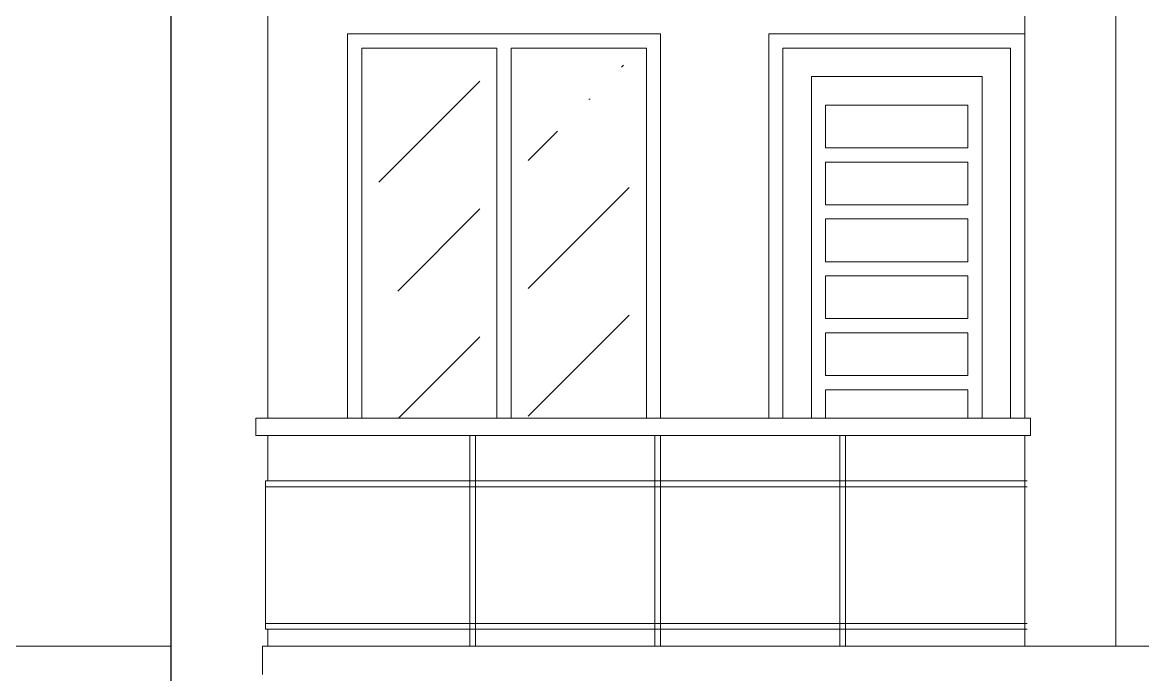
# Model space of a CAD drawing. Header units: millimetres. Extents: x -667 to -468, y -723 to -475.
# Drawn here: x -574.293 to -570.357, y -491.145 to -488.855 of the extents above; entities that cross this region are included whole.
import ezdxf

# ---------------------------------------------------------------- set-up
doc = ezdxf.new("R2010")
doc.units = ezdxf.units.MM
doc.layers.get('0').update_dxf_attribs({"lineweight": 9})
doc.layers.add('dinding', color=36, linetype='Continuous', lineweight=9)
doc.layers.add('NOTASI', color=250, linetype='Continuous', lineweight=5)

msp = doc.modelspace()

# ---------------------------------------------------------------- hatches: boundary and pattern name
at = {"layer": 'NOTASI'}
h = msp.add_hatch(dxfattribs=at)
h.set_pattern_fill('ANSI35', color=256, scale=0.1, style=0)
h.set_pattern_definition([(45, (38.58064, -1.7216), (-0.4490128, 0.4490128), []), (45, (39.02966, -1.7216), (-0.4490128, 0.4490128), [0.79375, -0.15875, 0, -0.15875])])
h.paths.add_polyline_path([(-572.1611, -489.0049), (-572.5161, -489.0049), (-572.5161, -490.2449), (-572.1611, -490.2449)])
h.paths.add_polyline_path([(-572.6861, -489.0049), (-573.0411, -489.0049), (-573.0411, -490.2449), (-572.6861, -490.2449)])

# ---------------------------------------------------------------- linework, layer by layer
at = {"lineweight": 30}
msp.add_lwpolyline([(-573.7711, -493.4449), (-573.7711, -488.0329)], dxfattribs=at)
at = {"layer": 'dinding'}
for p, q in [((-573.7711, -491.0449), (-573.7711, -488.0329)), ((-573.4311, -490.2449), (-573.4311, -488.0329)), ((-570.7711, -490.2449), (-570.7711, -488.0249)), ((-570.4511, -491.0449), (-570.4511, -488.0249)), ((-573.1511, -488.8949), (-573.1511, -490.2449)), ((-573.1511, -488.8949), (-572.0511, -488.8949)), ((-572.0511, -490.2449), (-572.0511, -488.8949)), ((-571.6711, -488.8949), (-570.7711, -488.8949)), ((-571.6711, -490.2449), (-571.6711, -488.8949)), ((-570.7711, -488.8949), (-570.7711, -490.0449)), ((-573.1011, -488.9449), (-573.1011, -490.2449)), ((-572.6261, -488.9449), (-573.1011, -488.9449)), ((-572.6261, -490.2449), (-572.6261, -488.9449)), ((-572.1011, -488.9449), (-572.5761, -488.9449)), ((-572.5761, -490.2449), (-572.5761, -488.9449)), ((-572.1011, -490.2449), (-572.1011, -488.9449)), ((-570.8211, -488.9449), (-571.6211, -488.9449)), ((-571.6211, -490.2449), (-571.6211, -488.9449)), ((-570.8211, -490.2449), (-570.8211, -488.9449)), ((-571.5211, -489.0449), (-571.5211, -490.2449)), ((-570.9211, -489.0449), (-571.5211, -489.0449)), ((-570.9211, -490.2449), (-570.9211, -489.0449)), ((-571.4711, -489.1449), (-570.9711, -489.1449)), ((-571.4711, -489.1449), (-571.4711, -489.2949)), ((-570.9711, -489.2949), (-570.9711, -489.1449)), ((-571.4711, -489.2949), (-570.9711, -489.2949)), ((-571.4711, -489.3449), (-570.9711, -489.3449)), ((-571.4711, -489.3449), (-571.4711, -489.4949)), ((-570.9711, -489.4949), (-570.9711, -489.3449)), ((-571.4711, -489.4949), (-570.9711, -489.4949)), ((-571.4711, -489.5449), (-571.4711, -489.6949)), ((-571.4711, -489.5449), (-570.9711, -489.5449)), ((-570.9711, -489.6949), (-570.9711, -489.5449)), ((-571.4711, -489.6949), (-570.9711, -489.6949)), ((-571.4711, -489.7449), (-570.9711, -489.7449)), ((-571.4711, -489.7449), (-571.4711, -489.8949)), ((-570.9711, -489.8949), (-570.9711, -489.7449)), ((-571.4711, -489.8949), (-570.9711, -489.8949)), ((-571.4711, -489.9449), (-570.9711, -489.9449)), ((-571.4711, -489.9449), (-571.4711, -490.0949)), ((-570.9711, -490.0949), (-570.9711, -489.9449)), ((-571.4711, -490.0949), (-570.9711, -490.0949)), ((-571.4711, -490.1449), (-570.9711, -490.1449)), ((-571.4711, -490.1449), (-571.4711, -490.2449)), ((-570.9711, -490.2449), (-570.9711, -490.1449)), ((-573.4731, -490.2449), (-573.4311, -490.2449)), ((-573.4731, -490.2449), (-573.4731, -490.3049)), ((-573.4311, -490.2449), (-573.1511, -490.2449)), ((-573.1511, -490.2449), (-573.1011, -490.2449)), ((-573.1011, -490.2449), (-573.0411, -490.2449)), ((-573.0411, -490.2449), (-572.6861, -490.2449)), ((-572.6861, -490.2449), (-572.6261, -490.2449)), ((-572.6261, -490.2449), (-572.5761, -490.2449)), ((-572.5761, -490.2449), (-572.5161, -490.2449)), ((-572.5161, -490.2449), (-572.1611, -490.2449)), ((-572.1611, -490.2449), (-572.1011, -490.2449)), ((-572.1011, -490.2449), (-572.0511, -490.2449)), ((-572.0511, -490.2449), (-570.7711, -490.2449)), ((-570.7711, -490.2449), (-570.7511, -490.2449)), ((-570.7511, -490.3049), (-570.7511, -490.2449)), ((-573.4731, -490.3049), (-573.4324, -490.3049)), ((-572.7211, -490.3049), (-573.4324, -490.3049)), ((-573.4311, -490.3049), (-573.4311, -490.4649)), ((-572.7211, -490.3049), (-572.7211, -490.4649)), ((-572.7211, -490.3049), (-572.7011, -490.3049)), ((-572.0711, -490.3049), (-572.7011, -490.3049)), ((-572.7011, -490.3049), (-572.7011, -490.4649)), ((-572.0711, -490.3049), (-572.0711, -490.4649)), ((-572.0711, -490.3049), (-572.0511, -490.3049)), ((-571.4211, -490.3049), (-572.0511, -490.3049)), ((-572.0511, -490.3049), (-572.0511, -490.4649)), ((-571.4211, -490.3049), (-571.4211, -490.4649)), ((-571.4211, -490.3049), (-571.4011, -490.3049)), ((-570.7711, -490.3049), (-571.4011, -490.3049)), ((-571.4011, -490.3049), (-571.4011, -490.4649)), ((-570.7711, -490.3049), (-570.7711, -490.4649)), ((-570.7711, -490.3049), (-570.7511, -490.3049)), ((-573.4324, -490.4649), (-573.4394, -490.4649)), ((-573.4394, -490.4649), (-573.4394, -490.4849)), ((-572.7211, -490.4649), (-573.4324, -490.4649)), ((-572.7011, -490.4649), (-572.7211, -490.4649)), ((-572.7211, -490.4649), (-572.7211, -490.4849)), ((-572.7011, -490.4649), (-572.7011, -490.4849)), ((-572.0711, -490.4649), (-572.7011, -490.4649)), ((-572.0711, -490.4649), (-572.0711, -490.4849)), ((-572.0511, -490.4649), (-572.0711, -490.4649)), ((-572.0511, -490.4649), (-572.0511, -490.4849)), ((-571.4211, -490.4649), (-572.0511, -490.4649)), ((-571.4211, -490.4649), (-571.4211, -490.4849)), ((-571.4011, -490.4649), (-571.4211, -490.4649)), ((-571.4011, -490.4649), (-571.4011, -490.4849)), ((-570.7711, -490.4649), (-571.4011, -490.4649)), ((-570.7711, -490.4649), (-570.7711, -490.4849)), ((-570.7628, -490.4649), (-570.7711, -490.4649)), ((-573.4324, -490.4849), (-573.4394, -490.4849)), ((-573.4394, -490.4849), (-573.4394, -490.9649)), ((-572.7211, -490.4849), (-573.4324, -490.4849)), ((-572.7211, -490.4849), (-572.7211, -490.9649)), ((-572.7011, -490.4849), (-572.7211, -490.4849)), ((-572.0711, -490.4849), (-572.7011, -490.4849)), ((-572.7011, -490.4849), (-572.7011, -490.9649)), ((-572.0711, -490.4849), (-572.0711, -490.9649)), ((-572.0511, -490.4849), (-572.0711, -490.4849)), ((-571.4211, -490.4849), (-572.0511, -490.4849)), ((-572.0511, -490.4849), (-572.0511, -490.9649)), ((-571.4211, -490.4849), (-571.4211, -490.9649)), ((-571.4011, -490.4849), (-571.4211, -490.4849)), ((-570.7711, -490.4849), (-571.4011, -490.4849)), ((-571.4011, -490.4849), (-571.4011, -490.9649)), ((-570.7711, -490.4849), (-570.7711, -490.9649)), ((-570.7628, -490.4849), (-570.7711, -490.4849)), ((-573.4324, -490.9649), (-573.4394, -490.9649)), ((-573.4394, -490.9649), (-573.4394, -490.9849)), ((-573.4311, -490.9849), (-573.4394, -490.9849)), ((-572.7211, -490.9649), (-573.4324, -490.9649)), ((-573.4311, -491.0449), (-573.4311, -490.9849)), ((-572.7211, -490.9849), (-573.4311, -490.9849)), ((-572.7011, -490.9649), (-572.7211, -490.9649)), ((-572.7211, -490.9649), (-572.7211, -490.9849)), ((-572.7211, -490.9849), (-572.7211, -491.0449)), ((-572.7011, -490.9849), (-572.7211, -490.9849)), ((-572.7011, -490.9649), (-572.7011, -490.9849)), ((-572.0711, -490.9649), (-572.7011, -490.9649)), ((-572.0711, -490.9849), (-572.7011, -490.9849)), ((-572.7011, -490.9849), (-572.7011, -491.0449)), ((-572.0711, -490.9649), (-572.0711, -490.9849)), ((-572.0511, -490.9649), (-572.0711, -490.9649)), ((-572.0711, -490.9849), (-572.0711, -491.0449)), ((-572.0511, -490.9849), (-572.0711, -490.9849)), ((-572.0511, -490.9649), (-572.0511, -490.9849)), ((-571.4211, -490.9649), (-572.0511, -490.9649)), ((-571.4211, -490.9849), (-572.0511, -490.9849)), ((-572.0511, -490.9849), (-572.0511, -491.0449)), ((-571.4211, -490.9649), (-571.4211, -490.9849)), ((-571.4011, -490.9649), (-571.4211, -490.9649)), ((-571.4211, -490.9849), (-571.4211, -491.0449)), ((-571.4011, -490.9849), (-571.4211, -490.9849)), ((-571.4011, -490.9649), (-571.4011, -490.9849)), ((-570.7711, -490.9649), (-571.4011, -490.9649)), ((-570.7711, -490.9849), (-571.4011, -490.9849)), ((-571.4011, -490.9849), (-571.4011, -491.0449)), ((-570.7711, -490.9649), (-570.7711, -490.9849)), ((-570.7628, -490.9649), (-570.7711, -490.9649)), ((-570.7711, -490.9849), (-570.7711, -491.0449)), ((-570.7628, -490.9849), (-570.7711, -490.9849)), ((-574.6502, -491.0449), (-573.7711, -491.0449)), ((-573.7711, -491.1449), (-573.7711, -491.0449)), ((-573.4492, -491.1449), (-573.4492, -491.0449)), ((-573.4311, -491.0449), (-573.4492, -491.0449)), ((-572.7211, -491.0449), (-573.4311, -491.0449)), ((-572.7211, -491.0449), (-572.7011, -491.0449)), ((-572.7011, -491.0449), (-572.0711, -491.0449)), ((-572.0711, -491.0449), (-572.0511, -491.0449)), ((-572.0511, -491.0449), (-571.4211, -491.0449)), ((-571.4211, -491.0449), (-571.4011, -491.0449)), ((-571.4011, -491.0449), (-570.7711, -491.0449)), ((-570.4394, -491.0449), (-570.7711, -491.0449)), ((-570.0521, -491.0449), (-570.4394, -491.0449))]:
    msp.add_line(p, q, dxfattribs=at)

doc.saveas('drawing.dxf')
